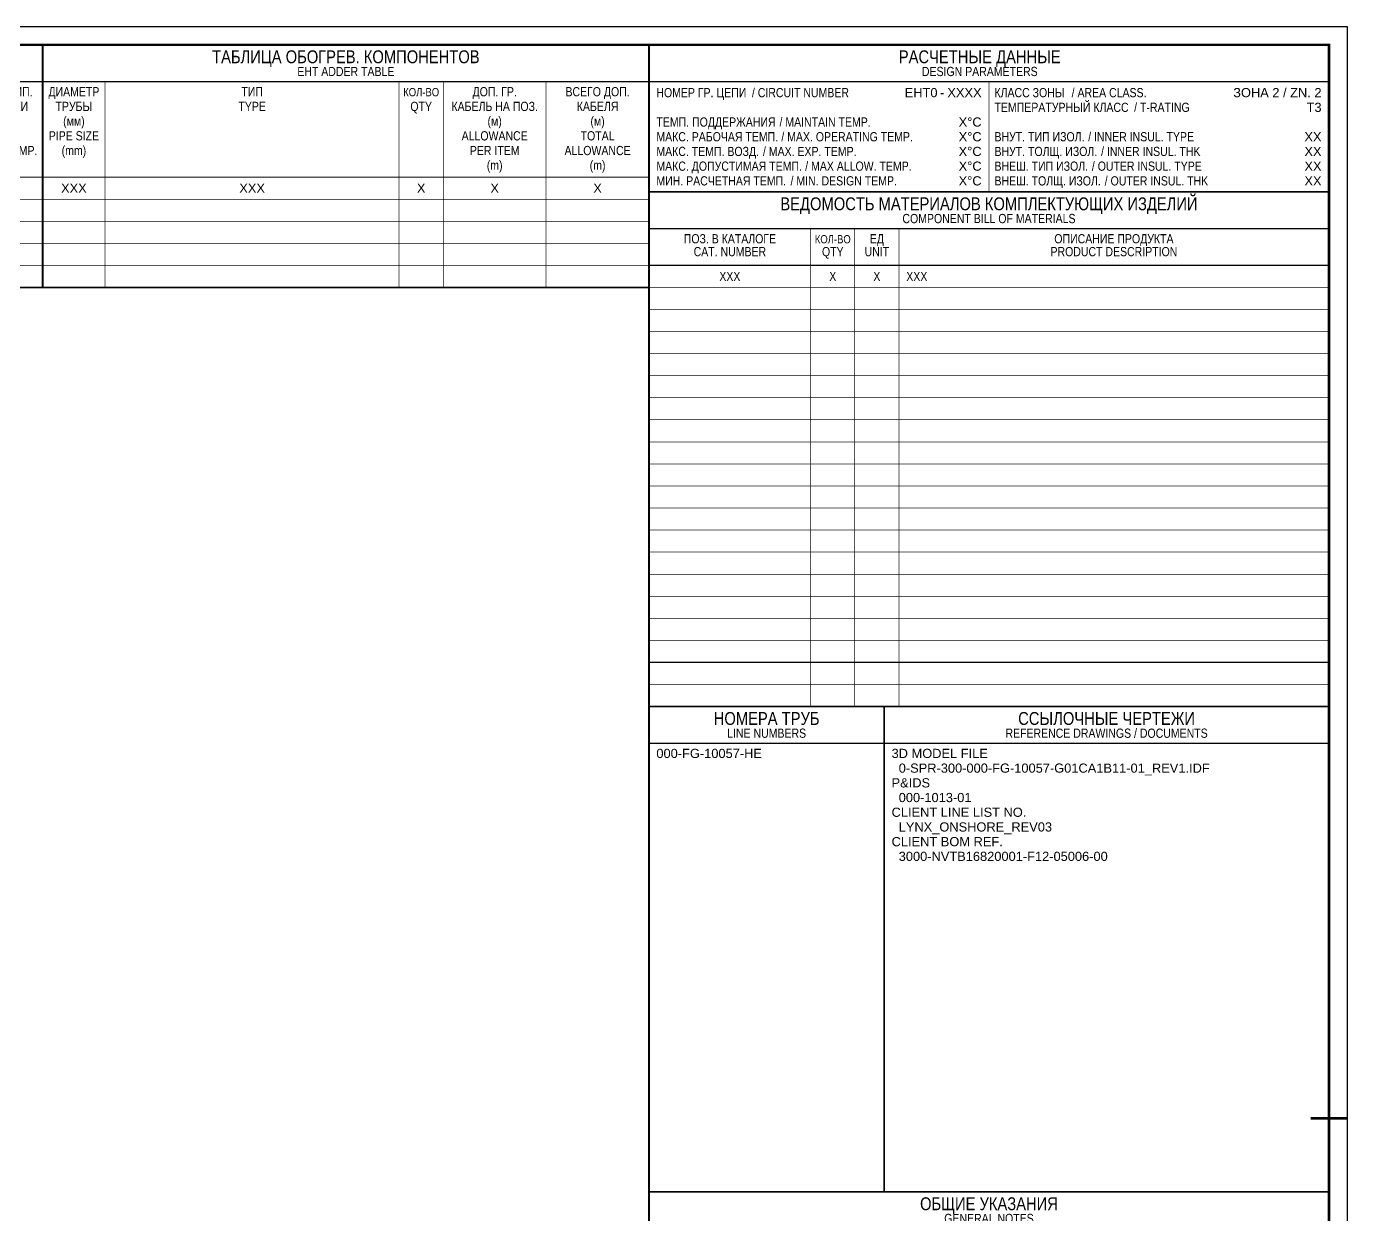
# Model space of a CAD drawing. Extents: x 0 to 841, y 0 to 594.
# Drawn here: x 481.6 to 841.4, y 270.8 to 594 of the extents above; entities that cross this region are included whole.
import ezdxf
from ezdxf.enums import TextEntityAlignment as Align

# ---------------------------------------------------------------- set-up
doc = ezdxf.new("R2010")
doc.units = 0
doc.header["$LTSCALE"] = 20
doc.header["$MEASUREMENT"] = 0
for name, pattern in [('HIDDEN', [0.375, 0.25, -0.125]), ('HIDDEN2', [0.1875, 0.125, -0.0625]), ('PHANTOM2', [1.25, 0.625, -0.125, 0.125, -0.125, 0.125, -0.125])]:
    doc.linetypes.add(name, pattern=pattern)
doc.layers.add('BORDER', color=7, linetype='Continuous', lineweight=50)
for name, color, linetype in [('BORDER_GRID', 9, 'Continuous'), ('BORDER_TEXT', 7, 'Continuous'), ('CONSTRUCTION_CLOUD', 20, 'PHANTOM2'), ('DIMENSION', 8, 'Continuous'), ('ELECT_EQUIP', 84, 'Continuous'), ('LYNX_TEXT', 3, 'Continuous'), ('MINOR_DETAIL', 8, 'Continuous'), ('PIPE', 9, 'Continuous'), ('PIPE_COMPONENT', 2, 'Continuous'), ('PIPE_CONTINUATION', 142, 'HIDDEN2'), ('TEXT', 4, 'Continuous'), ('TEXT_TRANSLATION_EN', 51, 'Continuous'), ('TITLE_TEXT', 7, 'Continuous'), ('TRACE', 6, 'HIDDEN')]:
    doc.layers.add(name, color=color, linetype=linetype)
doc.layers.add('BORDER_PAPERMARGINS', color=7, linetype='Continuous', plot=False)
doc.layers.add('REVISION', color=1, linetype='Continuous', true_color=0xff0000)
doc.styles.add('EUR_STD', font='ARIALN.TTF')
doc.styles.add('GLB_STD', font='arial.ttf')

# ---------------------------------------------------------------- blocks, each defined once
blk = doc.blocks.new('*U170')
at = {"layer": 'BORDER', "lineweight": 70, "const_width": 0.7}
blk.add_lwpolyline([(20, 588.99), (836, 589), (836, 5), (20, 5.01)], close=True, dxfattribs=at)
at = {"layer": 'BORDER_GRID', "color": 6, "const_width": 0.7}
blk.add_lwpolyline([(841, 297), (831, 297)], dxfattribs=at)
at = {"layer": 'BORDER_PAPERMARGINS'}
blk.add_lwpolyline([(841, 0), (0, 0), (0, 594), (841, 594)], close=True, dxfattribs=at)
at = {"layer": 'CONSTRUCTION_CLOUD', "color": 7, "const_width": 0.2}
blk.add_lwpolyline([(836, 589), (835, 589)], dxfattribs=at)
blk.add_lwpolyline([(836, 589), (835, 589)], dxfattribs=at)
at = {"layer": 'PIPE_CONTINUATION', "color": 7, "const_width": 0.2}
blk.add_lwpolyline([(836, 589), (835, 589)], dxfattribs=at)
blk = doc.blocks.new('LYNX_EUR_BOM_CBL_DATA')
at = {"layer": 'BORDER', "const_width": 0.5}
for points in [[(656, 589), (20, 589), (20, 529)], [(715, 409), (715, 277)]]:
    blk.add_lwpolyline(points, dxfattribs=at)
at = {"layer": 'BORDER', "linetype": 'Continuous'}
for points, const_width in [([(486, 529), (486, 589)], 0.5), ([(20, 579), (836, 579)], 0.35), ([(20, 553), (486, 553)], 0.35), ([(486, 553), (651, 553)], 0.35), ([(651, 549), (836, 549)], 0.5), ([(651, 539), (836, 539)], 0.35), ([(651, 529), (836, 529)], 0.35), ([(651, 421), (836, 421)], 0.35), ([(651, 409), (836, 409)], 0.5), ([(651, 399), (836, 399)], 0.35)]:
    blk.add_lwpolyline(points, dxfattribs=dict(at, const_width=const_width))
at = {"layer": 'BORDER', "const_width": 0.5}
blk.add_lwpolyline([(651, 277), (836, 277), (836, 589), (651, 589)], close=True, dxfattribs=at)
at = {"layer": 'BORDER', "color": 7, "linetype": 'Continuous', "const_width": 0.18}
for points in [[(503, 529), (503, 579)], [(583, 529), (583, 579)], [(595, 529), (595, 579)], [(623, 529), (623, 579)], [(20, 547), (486, 547)], [(486, 547), (651, 547)], [(20, 541), (486, 541)], [(486, 541), (651, 541)], [(20, 535), (486, 535)], [(486, 535), (651, 535)], [(20, 529), (486, 529)], [(486, 529), (651, 529)], [(651, 523), (836, 523)], [(651, 517), (836, 517)], [(651, 511), (836, 511)], [(651, 505), (836, 505)], [(651, 499), (836, 499)], [(651, 493), (836, 493)], [(651, 487), (836, 487)], [(651, 481), (836, 481)], [(651, 475), (836, 475)], [(651, 469), (836, 469)], [(651, 463), (836, 463)], [(651, 457), (836, 457)], [(651, 451), (836, 451)], [(651, 445), (836, 445)], [(651, 439), (836, 439)], [(651, 433), (836, 433)], [(651, 427), (836, 427)], [(651, 415), (836, 415)]]:
    blk.add_lwpolyline(points, dxfattribs=at)
at = {"layer": 'BORDER', "color": 7, "const_width": 0.18}
for points in [[(743.5, 579), (743.5, 549)], [(695, 539), (695, 409)], [(707, 539), (707, 409)], [(719, 539), (719, 409)]]:
    blk.add_lwpolyline(points, dxfattribs=at)
at = {"layer": 'DIMENSION', "color": 7, "const_width": 0.5}
blk.add_lwpolyline([(836, 589), (835, 589)], dxfattribs=at)
at = {"layer": 'ELECT_EQUIP', "color": 7, "const_width": 0.5}
blk.add_lwpolyline([(836, 589), (835.5, 589)], dxfattribs=at)
at = {"layer": 'MINOR_DETAIL', "color": 7, "const_width": 0.5}
blk.add_lwpolyline([(836, 589), (835.5, 589)], dxfattribs=at)
at = {"layer": 'PIPE', "color": 7, "const_width": 0.5}
blk.add_lwpolyline([(836, 589), (835.5, 589)], dxfattribs=at)
at = {"layer": 'PIPE_COMPONENT', "color": 7, "const_width": 0.5}
blk.add_lwpolyline([(835.5, 589), (836, 589)], dxfattribs=at)
at = {"layer": 'REVISION', "color": 7, "const_width": 0.5}
blk.add_lwpolyline([(835.5, 589), (836, 589)], dxfattribs=at)
at = {"layer": 'TEXT', "color": 7, "const_width": 0.5}
blk.add_lwpolyline([(835.5, 589), (836, 589)], dxfattribs=at)
at = {"layer": 'TITLE_TEXT', "color": 7, "const_width": 0.5}
blk.add_lwpolyline([(835.5, 589), (836, 589)], dxfattribs=at)
at = {"layer": 'TRACE', "color": 7, "const_width": 0.5}
blk.add_lwpolyline([(835.5, 589), (836, 589)], dxfattribs=at)
at = {"layer": 'BORDER_TEXT', "style": 'EUR_STD'}
for s, height, p in [('ТАБЛИЦА ОБОГРЕВ. КОМПОНЕНТОВ', 3.5, (568.5, 584)), ('РАСЧЕТНЫЕ ДАННЫЕ', 3.5, (741, 584)), ('МАКС. ТЕМП.', 2.5, (474, 575)), ('ДИАМЕТР', 2.5, (494.5, 575)), ('ТИП', 2.5, (543, 575)), ('КОЛ-ВО', 2.25, (589, 575)), ('ДОП. ГР.', 2.5, (609, 575)), ('ВСЕГО ДОП.', 2.5, (637, 575)), ('ОБОЛОЧКИ', 2.5, (474, 571)), ('ТРУБЫ', 2.5, (494.5, 571)), ('КАБЕЛЬ НА ПОЗ.', 2.5, (609, 571)), ('КАБЕЛЯ', 2.5, (637, 571)), ('(мм)', 2.5, (494.5, 567)), ('(м)', 2.5, (609, 567)), ('(м)', 2.5, (637, 567)), ('ВЕДОМОСТЬ МАТЕРИАЛОВ КОМПЛЕКТУЮЩИХ ИЗДЕЛИЙ', 3.5, (743.5, 544)), ('ПОЗ. В КАТАЛОГЕ', 2.5, (673, 535)), ('КОЛ-ВО', 2.25, (701, 535)), ('ЕД', 2.5, (713, 535)), ('ОПИСАНИЕ ПРОДУКТА', 2.5, (777.5, 535)), ('НОМЕРА ТРУБ', 3.5, (683, 404)), ('CСЫЛОЧНЫЕ ЧЕРТЕЖИ', 3.5, (775.5, 404))]:
    blk.add_text(s, height=height, dxfattribs=at).set_placement(p, align=Align.CENTER)
for s, p in [('НОМЕР ГР. ЦЕПИ', (653, 576)), ('КЛАСС ЗОНЫ', (745, 576)), ('ТЕМПЕРАТУРНЫЙ КЛАСС', (745, 572)), ('ТЕМП. ПОДДЕРЖАНИЯ', (653, 568)), ('МАКС. РАБОЧАЯ ТЕМП.', (653, 564)), ('ВНУТ. ТИП ИЗОЛ.', (745, 564)), ('МАКС. ТЕМП. ВОЗД.', (653, 560)), ('ВНУТ. ТОЛЩ. ИЗОЛ.', (745, 560)), ('МАКС. ДОПУСТИМАЯ ТЕМП.', (653, 556)), ('ВНЕШ. ТИП ИЗОЛ.', (745, 556)), ('МИН. РАСЧЕТНАЯ ТЕМП.', (653, 552)), ('ВНЕШ. ТОЛЩ. ИЗОЛ.', (745, 552))]:
    blk.add_text(s, height=2.5, dxfattribs=at).set_placement(p, align=Align.MIDDLE_LEFT)
at = {"layer": 'TEXT_TRANSLATION_EN', "style": 'EUR_STD'}
for s, p in [('EHT ADDER TABLE', (568.5, 580.5)), ('DESIGN PARAMETERS', (741, 580.5)), ('TYPE', (543, 571)), ('QTY', (589, 571)), ('PIPE SIZE', (494.5, 563)), ('ALLOWANCE', (609, 563)), ('TOTAL', (637, 563)), ('SHEATH TEMP.', (474, 559)), ('(mm)', (494.5, 559)), ('PER ITEM', (609, 559)), ('ALLOWANCE', (637, 559)), ('(m)', (609, 555)), ('(m)', (637, 555)), ('COMPONENT BILL OF MATERIALS', (743.5, 540.5)), ('CAT. NUMBER', (673, 531.5)), ('QTY', (701, 531.5)), ('UNIT', (713, 531.5)), ('PRODUCT DESCRIPTION', (777.5, 531.5)), ('LINE NUMBERS', (683, 400.5)), ('REFERENCE DRAWINGS / DOCUMENTS', (775.5, 400.5))]:
    blk.add_text(s, height=2.5, dxfattribs=at).set_placement(p, align=Align.CENTER)
for s, p in [('/ CIRCUIT NUMBER', (679, 576)), ('/ AREA CLASS.', (766, 576)), ('/ T-RATING', (783, 572)), ('/ MAINTAIN TEMP.', (686.5, 568)), ('/ MAX. OPERATING TEMP.', (687, 564)), ('/ INNER INSUL. TYPE', (770.5, 564)), ('/ MAX. EXP. TEMP.', (682, 560)), ('/ INNER INSUL. THK', (774, 560)), ('/ MAX ALLOW. TEMP.', (693.5, 556)), ('/ OUTER INSUL. TYPE', (771.5, 556)), ('/ MIN. DESIGN TEMP.', (689.5, 552)), ('/ OUTER INSUL. THK', (775, 552))]:
    blk.add_text(s, height=2.5, dxfattribs=at).set_placement(p, align=Align.MIDDLE_LEFT)
blk = doc.blocks.new('LYNX_EUR_REFDOCS')
at = {"layer": 'LYNX_TEXT', "style": 'GLB_STD'}
for tag, p in [('ALLREFDOCS01', (2, 119.25)), ('ALLREFDOCS02', (2, 115.25)), ('ALLREFDOCS03', (2, 111.25)), ('ALLREFDOCS04', (2, 107.25)), ('ALLREFDOCS05', (2, 103.25)), ('ALLREFDOCS06', (2, 99.25)), ('ALLREFDOCS07', (2, 95.25)), ('ALLREFDOCS08', (2, 91.25)), ('ALLREFDOCS09', (2, 87.25)), ('ALLREFDOCS10', (2, 83.25)), ('ALLREFDOCS11', (2, 79.25)), ('ALLREFDOCS12', (2, 75.25)), ('ALLREFDOCS13', (2, 71.25)), ('ALLREFDOCS14', (2, 67.25)), ('ALLREFDOCS15', (2, 63.25)), ('ALLREFDOCS16', (2, 59.25)), ('ALLREFDOCS17', (2, 55.25)), ('ALLREFDOCS18', (2, 51.25)), ('ALLREFDOCS19', (2, 47.25)), ('ALLREFDOCS20', (2, 43.25)), ('ALLREFDOCS21', (2, 39.25)), ('ALLREFDOCS22', (2, 35.25)), ('ALLREFDOCS23', (2, 31.25)), ('ALLREFDOCS24', (2, 27.25)), ('ALLREFDOCS25', (2, 23.25)), ('ALLREFDOCS26', (2, 19.25)), ('ALLREFDOCS27', (2, 15.25)), ('ALLREFDOCS28', (2, 11.25)), ('ALLREFDOCS29', (2, 7.25)), ('ALLREFDOCS30', (2, 3.25))]:
    blk.add_attdef(tag, text='', height=2.5, dxfattribs=at).set_placement(p, align=Align.MIDDLE_LEFT)
blk = doc.blocks.new('LYNX_EUR_DESIGNPARAMETERS')
at = {"layer": 'BORDER_TEXT', "style": 'GLB_STD'}
blk.add_text('-', height=2.5, dxfattribs=at).set_placement((-105.25, -3), align=Align.MIDDLE_CENTER)
at = {"layer": 'LYNX_TEXT', "style": 'GLB_STD'}
for tag, p in [('CKTNAME', (-94.5, -3)), ('MAINTTEMP', (-94.5, -11)), ('OPERTEMP', (-94.5, -15)), ('CCTINNERINSULTYP', (-2, -15)), ('MAXEXPTEMP', (-94.5, -19)), ('CCTINNERINSULTHICKN', (-2, -19)), ('MAXALLOWTEMP', (-94.5, -23)), ('CCTOUTERINSULTYP', (-2, -23)), ('LINELIST_LYNX_MIN_DES_TEMP01', (-94.5, -27)), ('CCTOUTERINSULTHICKN', (-2, -27))]:
    blk.add_attdef(tag, text='', height=2.5, dxfattribs=at).set_placement(p, align=Align.MIDDLE_RIGHT)
at = {"layer": 'LYNX_TEXT', "style": 'GLB_STD', "flags": 1}
blk.add_attdef('LINELIST_LYNX_MODULE01', text='', height=2.5, dxfattribs=at).set_placement((-94.5, -7), align=Align.MIDDLE_RIGHT)
at = {"layer": 'TEXT', "style": 'GLB_STD'}
for tag, p in [('CKT_LOCATION', (-106.5, -3)), ('AREA_CLASS', (-2, -3)), ('T_RATING', (-2, -7))]:
    blk.add_attdef(tag, text='', height=2.5, dxfattribs=at).set_placement(p, align=Align.MIDDLE_RIGHT)
blk = doc.blocks.new('EUR_BDR_GENERAL_NOTE')
at = {"layer": 'BORDER', "const_width": 0.5}
blk.add_lwpolyline([(-185, -151), (0, -151), (0, 0), (-185, 0)], close=True, dxfattribs=at)
at = {"layer": 'BORDER', "linetype": 'Continuous', "const_width": 0.35}
blk.add_lwpolyline([(-185, -10), (0, -10)], dxfattribs=at)
at = {"layer": 'BORDER_TEXT', "style": 'EUR_STD'}
blk.add_text('ОБЩИЕ УКАЗАНИЯ', height=3.5, dxfattribs=at).set_placement((-92.5, -5), align=Align.CENTER)
at = {"layer": 'BORDER_TEXT', "insert": (-183, -12), "char_height": 2.5, "attachment_point": 1, "style": 'GLB_STD'}
blk.add_mtext_dynamic_manual_height_columns("1.{\\W2.543057; }{\\fArial|b0|i0|c204|p34;МОНТАЖ МАТЕРИАЛОВ СИСТЕМЫ ЭЛЕКТРООБОГРЕВА ДОЛЖЕН БЫТЬ ВЫПОЛНЕН В СТРОГОМ \\P{\\W5.152899; }СООТВЕТСТВИИ С УКАЗАНИЯМИ ПО МОНТАЖУ ПРОИЗВОДИТЕЛЯ}. \\P{\\W5.152899; }{\\C51;TRACE HEATING PRODUCTS ARE TO BE INSTALLED IN STRICT ACCORDANCE TO THE \\P{\\W5.152899; }MANUFACTURER'S INSTALLATION INSTRUCTIONS.\\P}2.{\\W2.25659; }{\\fArial|b0|i0|c204|p34;ТОЧНОЕ МЕСТОПОЛОЖЕНИЕ КАЖДОГО КОМПОНЕНТА СИСТЕМЫ ЭЛЕКТРООБОГРЕВА \\P{\\W5.152899; }ОПРЕДЕЛЯЕТСЯ ПО МЕСТУ НА ПЛОЩАДКЕ В ПРЕДЕЛАХ }1.5{\\fArial|b0|i0|c204|p34;М ОТ ПЕРВОНАЧАЛЬНОЙ ПОЗИЦИИ}.\\P{\\W5.152899; }{\\C51;THE PRECISE LOCATION OF EACH TRACE HEATING COMPONENT TO BE DETERMINED AT SITE AND \\P{\\W5.152899; }WITHIN 1.5M OF ORIGINAL LOCATION.\\P}3.{\\W2.302284; }{\\fArial|b0|i0|c204|p34;ДЛИНЫ ГРЕЮЩИХ КАБЕЛЕЙ}, {\\fArial|b0|i0|c204|p34;УКАЗАННЫЕ В ТАБЛИЦЕ ЗАПАСА ДЛИН НА ФЛАНЦЫ И КЛАПАНЫ}, \\P{\\W5.152899; }{\\fArial|b0|i0|c204|p34;ПРИВЕДЕНЫ В ДОПОЛНЕНИЕ К ДЛИНЕ ЦЕПИ НА ПРЯМЫХ УЧАСТКАХ}.\\P{\\W5.152899; }{\\C51;HEATING CABLE ALLOWANCES PROVIDED IN THE 'EHT ADDER TABLE' FOR FLANGES AND VALVES ARE  \\P{\\W5.152899; }IN ADDITION TO THEIR LINEAR LENGTHS.\\P}4.{\\W2.196836; }{\\fArial|b0|i0|c204|p34;СМОНТИРОВАТЬ ГРЕЮЩИЙ КАБЕЛЬ В СООТВЕТСТВИИ С ИЗОМЕТРИЧЕСКИМ ЧЕРТЕЖОМ И}:\\P{\\W7.729349; }-{\\W1.492091; }3000-NVTB16820001-C03-01001-01 - {\\fArial|b0|i0|c204|p34;ТИПОВЫЕ}\\~{\\fArial|b0|i0|c204|p34;ЧЕРТЕЖИ}\\~{\\fArial|b0|i0|c204|p34;МОНТАЖА}\\~{\\fArial|b0|i0|c204|p34;СИСТЕМЫ}\\~{\\fArial|b0|i0|c204|p34;ЭЛЕКТРООБОГРЕВА}.\\P{\\W7.729349; }-{\\W1.492091; }3000-D-EC-000-IN-STD-0004-01 - {\\fArial|b0|i0|c204|p34;СТАНДАРТ НА КИПИА}. {\\fArial|b0|i0|c204|p34;ОБОГРЕВ И ЭЛЕКТРОБОГРЕВ}.\\P{\\W5.1529;\\C51; \\W1;INSTALL EHT CABLE AS 'PER ELECTRICAL HEAT TRACING ISOMETRIC' AND:\\P{\\W7.729349; }-{\\W1.492091; }3000-NVTB16820001-C03-01001-01 - ELECTRICAL HEAT TRACING INSTALLATION DETAILS.\\P{\\W7.729349; }-{\\W1.492091; }3000-D-EC-000-IN-STD-0004-01 - INSTRUMENTATION STANDARD HEATING AND TRACING.\\P}5.{\\W2.300527; }{\\fArial|b0|i0|c204|p34;ДЛЯ ВСЕХ ПОЛИМЕРНЫХ ГРЕЮЩИХ КАБЕЛЕЙ }({\\fArial|b0|i0|c204|p34;ЗА ИСКЛЮЧЕНИЕМ КАБЕЛЯ С МИНЕРАЛЬНОЙ \\P{\\W5.152899; }ИЗОЛЯЦИЕЙ}) {\\fArial|b0|i0|c204|p34;В КАЧЕСТВЕ ЗАЩИТЫ КАБЕЛЯ НА ОСТРЫХ УГЛАХ МОНТАЖНЫХ ПЛАСТИН ИЛИ \\P{\\W5.152899; }ОКОЖУШКИ ТЕПЛОИЗОЛЯЦИИ ИСПОЛЬЗОВАТЬ ПРЕДУСМОТРЕННУЮ В ОБЩЕЙ ВЕДОМОСТИ \\P{\\W5.152899; }МАТЕРИАЛОВ ПРОКЛАДКУ }G-02 ({\\fArial|b0|i0|c204|p34;В Т}.{\\fArial|b0|i0|c204|p34;Ч}. {\\fArial|b0|i0|c204|p34;ДЛЯ ФЛАНЦЕВ СМ}. {\\fArial|b0|i0|c204|p34;ДЕТАЛИ НА ЧЕРТ}. PBE190200-QD07-1001).\\P{\\W5.1529;\\C51; \\W1;FOR ALL EHT CABLES EXCEPT MINERAL INSULATED USE G-02 GROMMET TO PROTECT HEATER FROM \\P{\\W5.152899; }SHARP EDGES OF INSULATION CLADDING OR ENDPLATES (e.g FOR FLANGES SEE STANDARD DETAILS \\P{\\W5.152899; }3000-NVTB16820001-C03-01001-01, NVENT REF. PBE190200-QD07-1001).}", width=181, gutter_width=12.5, heights=[0], dxfattribs=at)
at = {"layer": 'TEXT_TRANSLATION_EN', "style": 'EUR_STD'}
blk.add_text('GENERAL NOTES', height=2.5, dxfattribs=at).set_placement((-92.5, -8.5), align=Align.CENTER)
blk = doc.blocks.new('LYNX_EUR_LINELIST_LINENO')
at = {"layer": 'LYNX_TEXT', "style": 'GLB_STD'}
for tag, p in [('LINELIST_LYNX_PIPELINEREF01', (2, 119.25)), ('LINELIST_LYNX_PIPELINEREF02', (2, 115.25)), ('LINELIST_LYNX_PIPELINEREF03', (2, 111.25)), ('LINELIST_LYNX_PIPELINEREF04', (2, 107.25)), ('LINELIST_LYNX_PIPELINEREF05', (2, 103.25)), ('LINELIST_LYNX_PIPELINEREF06', (2, 99.25)), ('LINELIST_LYNX_PIPELINEREF07', (2, 95.25)), ('LINELIST_LYNX_PIPELINEREF08', (2, 91.25)), ('LINELIST_LYNX_PIPELINEREF09', (2, 87.25)), ('LINELIST_LYNX_PIPELINEREF10', (2, 83.25)), ('LINELIST_LYNX_PIPELINEREF11', (2, 79.25)), ('LINELIST_LYNX_PIPELINEREF12', (2, 75.25)), ('LINELIST_LYNX_PIPELINEREF13', (2, 71.25)), ('LINELIST_LYNX_PIPELINEREF14', (2, 67.25)), ('LINELIST_LYNX_PIPELINEREF15', (2, 63.25)), ('LINELIST_LYNX_PIPELINEREF16', (2, 59.25)), ('LINELIST_LYNX_PIPELINEREF17', (2, 55.25)), ('LINELIST_LYNX_PIPELINEREF18', (2, 51.25)), ('LINELIST_LYNX_PIPELINEREF19', (2, 47.25)), ('LINELIST_LYNX_PIPELINEREF20', (2, 43.25)), ('LINELIST_LYNX_PIPELINEREF21', (2, 39.25)), ('LINELIST_LYNX_PIPELINEREF22', (2, 35.25)), ('LINELIST_LYNX_PIPELINEREF23', (2, 31.25)), ('LINELIST_LYNX_PIPELINEREF24', (2, 27.25)), ('LINELIST_LYNX_PIPELINEREF25', (2, 23.25)), ('LINELIST_LYNX_PIPELINEREF26', (2, 19.25)), ('LINELIST_LYNX_PIPELINEREF27', (2, 15.25)), ('LINELIST_LYNX_PIPELINEREF28', (2, 11.25)), ('LINELIST_LYNX_PIPELINEREF29', (2, 7.25)), ('LINELIST_LYNX_PIPELINEREF30', (2, 3.25))]:
    blk.add_attdef(tag, text='', height=2.5, dxfattribs=at).set_placement(p, align=Align.MIDDLE_LEFT)
blk = doc.blocks.new('LYNX_EUR_TRACEADDLINE02')
at = {"layer": 'BORDER', "linetype": 'Continuous', "const_width": 0.5}
blk.add_lwpolyline([(466, 6), (466, 0), (0, 0), (0, 6)], dxfattribs=at)
at = {"layer": 'LYNX_TEXT', "style": 'GLB_STD'}
for tag, p in [('TOTPIPELENEXDV', (254, -4)), ('TOTCBLLEN', (278, -4)), ('TOTSUAMPS', (303, -4)), ('TOTSSAMPS', (329, -4)), ('TOTOPLOAD', (354, -4))]:
    blk.add_attdef(tag, text='', height=3.5, dxfattribs=at).set_placement(p, align=Align.MIDDLE_CENTER)
blk = doc.blocks.new('LYNX_EUR_TABLEADDLINE02')
at = {"layer": 'BORDER', "linetype": 'Continuous', "const_width": 0.5}
blk.add_lwpolyline([(0, 6), (0, 0), (165, 0), (165, 6)], dxfattribs=at)
at = {"layer": 'BORDER', "color": 7, "linetype": 'Continuous', "const_width": 0.18}
for points in [[(17, 0), (17, 6)], [(97, 0), (97, 6)], [(109, 0), (109, 6)], [(137, 0), (137, 6)]]:
    blk.add_lwpolyline(points, dxfattribs=at)
blk = doc.blocks.new('LYNX_EUR_ALLBOM01')
at = {"layer": 'LYNX_TEXT', "style": 'EUR_STD'}
for tag, p in [('ALLBOMCATNO01', (22, 3)), ('ALLBOMQTY01', (50, 3)), ('ALLBOMUNITS01', (62, 3))]:
    blk.add_attdef(tag, text='', height=2.5, dxfattribs=at).set_placement(p, align=Align.MIDDLE_CENTER)
blk.add_attdef('ALLBOMDESC01', text='', height=2.5, dxfattribs=at).set_placement((70, 3), align=Align.MIDDLE_LEFT)
at = {"layer": 'LYNX_TEXT', "style": 'EUR_STD', "flags": 1}
blk.add_attdef('ALLBOMWBSNODE01', text='', height=1, dxfattribs=at).set_placement((0, 3), align=Align.MIDDLE_CENTER)
blk = doc.blocks.new('LYNX_EUR_ADDERCHART01')
at = {"layer": 'LYNX_TEXT', "style": 'GLB_STD'}
for tag, p in [('ADDERSIZE01', (8.5, 3)), ('ADDERTYPE01', (57, 3)), ('ADDERQTY01', (103, 3)), ('ADDERAVG01', (123, 3)), ('ADDERTOTAL01', (151, 3))]:
    blk.add_attdef(tag, text='', height=2.5, dxfattribs=at).set_placement(p, align=Align.MIDDLE_CENTER)

msp = doc.modelspace()

# ---------------------------------------------------------------- block references
at = {"layer": 'BORDER'}
for name, p in [('*U170', (0, 0)), ('LYNX_EUR_BOM_CBL_DATA', (0, 0)), ('LYNX_EUR_TRACEADDLINE02', (20, 523)), ('LYNX_EUR_TABLEADDLINE02', (486, 523)), ('EUR_BDR_GENERAL_NOTE', (836, 277))]:
    msp.add_blockref(name, p, dxfattribs=at)
at = {"layer": 'LYNX_TEXT'}
for name, p, values in [('LYNX_EUR_DESIGNPARAMETERS', (836, 579), {'CKT_LOCATION': 'EHT0', 'CKTNAME': 'XXXX', 'MAINTTEMP': 'X%%DC', 'OPERTEMP': 'X%%DC', 'MAXEXPTEMP': 'X%%DC', 'MAXALLOWTEMP': 'X%%DC', 'LINELIST_LYNX_MIN_DES_TEMP01': 'X%%DC', 'AREA_CLASS': 'ЗОНА 2 / ZN. 2', 'T_RATING': 'T3', 'CCTINNERINSULTYP': 'XX', 'CCTINNERINSULTHICKN': 'XX', 'CCTOUTERINSULTYP': 'XX', 'CCTOUTERINSULTHICKN': 'XX'}), ('LYNX_EUR_ADDERCHART01', (486, 547), {'ADDERSIZE01': 'XXX', 'ADDERTYPE01': 'XXX', 'ADDERQTY01': 'X', 'ADDERAVG01': 'X', 'ADDERTOTAL01': 'X'}), ('LYNX_EUR_ALLBOM01', (651, 523), {'ALLBOMCATNO01': 'XXX', 'ALLBOMQTY01': 'X', 'ALLBOMUNITS01': 'X', 'ALLBOMDESC01': 'XXX'})]:
    msp.add_blockref(name, p, dxfattribs=at).add_auto_attribs(values)
ref = msp.add_blockref('LYNX_EUR_LINELIST_LINENO', (651, 277), dxfattribs=at)
ref.add_attrib('LINELIST_LYNX_PIPELINEREF01', '000-FG-10057-HE', dxfattribs={"height": 2.5, "style": 'GLB_STD'}).set_placement((653, 396.25), align=Align.MIDDLE_LEFT)
ref = msp.add_blockref('LYNX_EUR_REFDOCS', (715, 277), dxfattribs=at)
ref.add_attrib('ALLREFDOCS01', '3D MODEL FILE', dxfattribs={"height": 2.5, "style": 'GLB_STD'}).set_placement((717, 396.25), align=Align.MIDDLE_LEFT)
ref.add_attrib('ALLREFDOCS02', '  0-SPR-300-000-FG-10057-G01CA1B11-01_REV1.IDF', dxfattribs={"height": 2.5, "style": 'GLB_STD'}).set_placement((717, 392.25), align=Align.MIDDLE_LEFT)
ref.add_attrib('ALLREFDOCS03', 'P&IDS', dxfattribs={"height": 2.5, "style": 'GLB_STD'}).set_placement((717, 388.25), align=Align.MIDDLE_LEFT)
ref.add_attrib('ALLREFDOCS04', '  000-1013-01', dxfattribs={"height": 2.5, "style": 'GLB_STD'}).set_placement((717, 384.25), align=Align.MIDDLE_LEFT)
ref.add_attrib('ALLREFDOCS05', 'CLIENT LINE LIST NO.', dxfattribs={"height": 2.5, "style": 'GLB_STD'}).set_placement((717, 380.25), align=Align.MIDDLE_LEFT)
ref.add_attrib('ALLREFDOCS06', '  LYNX_ONSHORE_REV03', dxfattribs={"height": 2.5, "style": 'GLB_STD'}).set_placement((717, 376.25), align=Align.MIDDLE_LEFT)
ref.add_attrib('ALLREFDOCS07', 'CLIENT BOM REF.', dxfattribs={"height": 2.5, "style": 'GLB_STD'}).set_placement((717, 372.25), align=Align.MIDDLE_LEFT)
ref.add_attrib('ALLREFDOCS08', '  3000-NVTB16820001-F12-05006-00', dxfattribs={"height": 2.5, "style": 'GLB_STD'}).set_placement((717, 368.25), align=Align.MIDDLE_LEFT)

doc.saveas('drawing.dxf')
